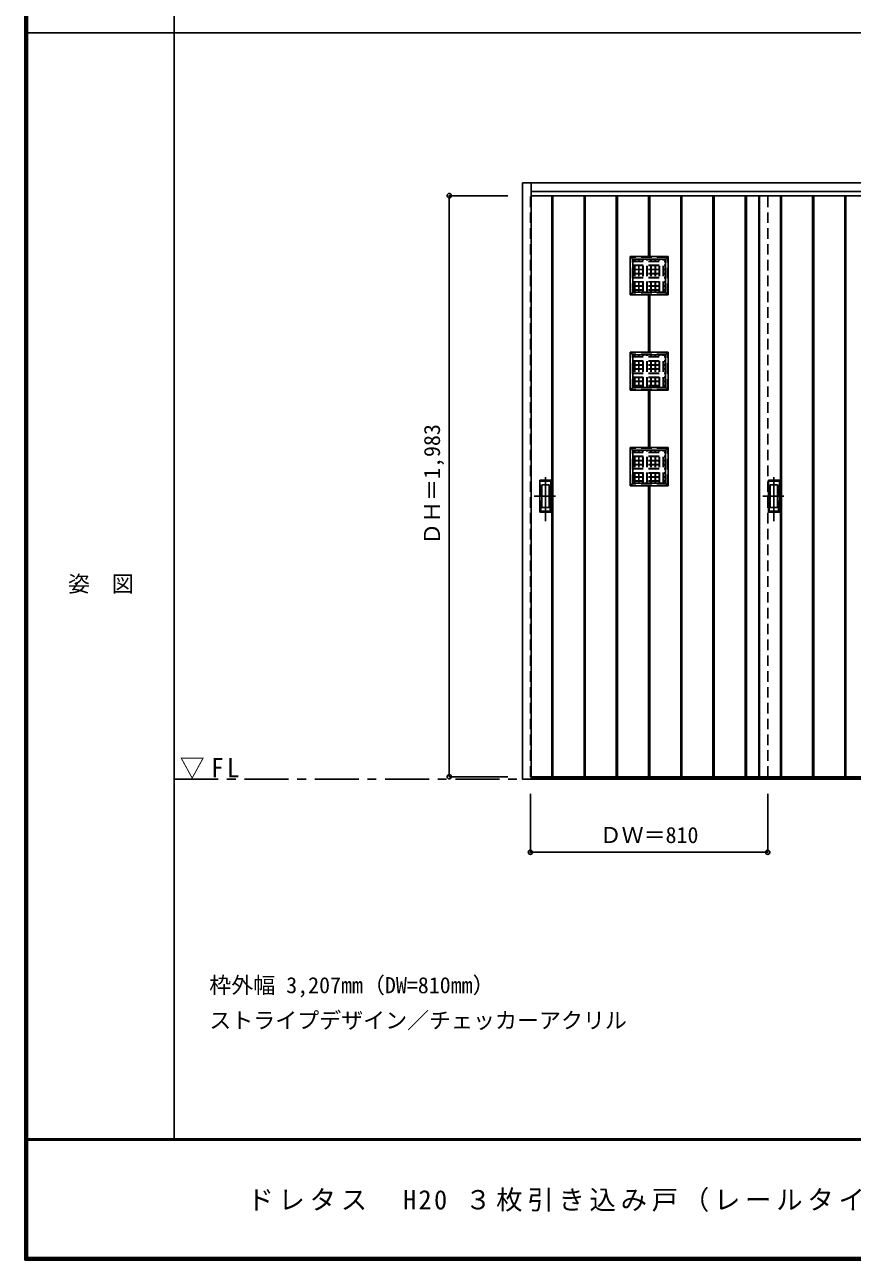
# Model space of a CAD drawing. Units: millimetres, scale not verified. Extents: x -6000 to 5700, y -4307 to 4260.
# Drawn here: x -6000 to -3176, y -4205 to 12 of the extents above; entities that cross this region are included whole.
import ezdxf
from ezdxf.enums import TextEntityAlignment as Align

# ---------------------------------------------------------------- set-up
doc = ezdxf.new("R2010")
doc.units = ezdxf.units.MM
doc.header["$LTSCALE"] = 30
doc.header["$PDMODE"] = 32
doc.header["$PDSIZE"] = 15
doc.linetypes.add('CHAIN1', pattern=[8, 5, -1, 1, -1])
doc.linetypes.add('DASHED1', pattern=[1.8, 1.2, -0.6])
for name, color, linetype in [('0-1_通り芯', 7, 'CHAIN1'), ('0-2_扉', 7, 'Continuous'), ('0-3_仕上げ', 3, 'Continuous'), ('0-4_枠', 3, 'Continuous'), ('0-6_引手', 7, 'Continuous'), ('0-A_文字', 7, 'Continuous'), ('0-B_寸法', 4, 'Continuous'), ('0-C_ハッチ', 4, 'Continuous'), ('F-1_枠', 6, 'Continuous'), ('F-A_文字', 7, 'Continuous')]:
    doc.layers.add(name, color=color, linetype=linetype)
doc.styles.add('ＭＳ ゴシック', font='')
doc.styles.get('ＭＳ ゴシック').set_extended_font_data('MS Gothic')

msp = doc.modelspace()

# ---------------------------------------------------------------- linework, layer by layer
at = {"layer": '0-1_通り芯'}
msp.add_line((-5490, -2562.5), (5690, -2562.5), dxfattribs=at)
at = {"layer": '0-2_扉', "color": 4, "linetype": 'DASHED1'}
for p, q in [((-4274.15, -2554.5), (-4274.15, -571.5)), ((-4271.15, -571.5), (-4274.15, -571.5)), ((-3464.15, -2554.5), (-3464.15, -571.5)), ((-4274.15, -2554.5), (-4271.15, -2554.5))]:
    msp.add_line(p, q, dxfattribs=at)
at = {"layer": '0-2_扉', "color": 3}
for p, q in [((-3464.15, -571.5), (-4271.15, -571.5)), ((-3494.15, -2554.5), (-3494.15, -571.5)), ((-2684.15, -571.5), (-3494.15, -571.5)), ((-3464.15, -2554.5), (-4271.15, -2554.5)), ((-2684.15, -2554.5), (-3494.15, -2554.5)), ((-3494.15, -2562.5), (-3464.15, -2562.5))]:
    msp.add_line(p, q, dxfattribs=at)
at = {"layer": '0-3_仕上げ'}
for p, q in [((-4201.15, -2554.5), (-4201.15, -571.5)), ((-4197.15, -2554.5), (-4197.15, -571.5)), ((-4091.15, -2554.5), (-4091.15, -571.5)), ((-4087.15, -2554.5), (-4087.15, -571.5)), ((-3981.15, -2554.5), (-3981.15, -571.5)), ((-3977.15, -2554.5), (-3977.15, -571.5)), ((-3871.15, -779.5), (-3871.15, -571.5)), ((-3867.15, -779.5), (-3867.15, -571.5)), ((-3761.15, -2554.5), (-3761.15, -571.5)), ((-3757.15, -2554.5), (-3757.15, -571.5)), ((-3651.15, -2554.5), (-3651.15, -571.5)), ((-3647.15, -2554.5), (-3647.15, -571.5)), ((-3541.15, -2554.5), (-3541.15, -571.5)), ((-3537.15, -2554.5), (-3537.15, -571.5)), ((-3492.15, -2554.5), (-3492.15, -571.5)), ((-3492.15, -2554.5), (-3492.15, -571.5)), ((-3421.15, -2554.5), (-3421.15, -571.5)), ((-3417.15, -2554.5), (-3417.15, -571.5)), ((-3311.15, -2554.5), (-3311.15, -571.5)), ((-3307.15, -2554.5), (-3307.15, -571.5)), ((-3201.15, -2554.5), (-3201.15, -571.5)), ((-3197.15, -2554.5), (-3197.15, -571.5)), ((-3804.15, -779.5), (-3934.15, -779.5)), ((-3934.15, -909.5), (-3934.15, -779.5)), ((-3934.15, -779.5), (-3925.15, -788.5)), ((-3813.15, -788.5), (-3925.15, -788.5)), ((-3925.15, -900.5), (-3925.15, -788.5)), ((-3813.15, -788.5), (-3804.15, -779.5)), ((-3813.15, -900.5), (-3813.15, -788.5)), ((-3804.15, -909.5), (-3804.15, -779.5)), ((-3804.15, -909.5), (-3934.15, -909.5)), ((-3871.15, -1105.5), (-3871.15, -909.5)), ((-3867.15, -1105.5), (-3867.15, -909.5)), ((-3813.15, -900.5), (-3804.15, -909.5)), ((-3804.15, -1105.5), (-3934.15, -1105.5)), ((-3934.15, -1235.5), (-3934.15, -1105.5)), ((-3934.15, -1105.5), (-3925.15, -1114.5)), ((-3813.15, -1114.5), (-3925.15, -1114.5)), ((-3925.15, -1226.5), (-3925.15, -1114.5)), ((-3813.15, -1114.5), (-3804.15, -1105.5)), ((-3813.15, -1226.5), (-3813.15, -1114.5)), ((-3804.15, -1235.5), (-3804.15, -1105.5)), ((-3804.15, -1235.5), (-3934.15, -1235.5)), ((-3871.15, -1431.5), (-3871.15, -1235.5)), ((-3867.15, -1431.5), (-3867.15, -1235.5)), ((-3813.15, -1226.5), (-3804.15, -1235.5)), ((-3804.15, -1431.5), (-3934.15, -1431.5)), ((-3934.15, -1561.5), (-3934.15, -1431.5)), ((-3934.15, -1431.5), (-3925.15, -1440.5)), ((-3813.15, -1440.5), (-3804.15, -1431.5)), ((-3804.15, -1561.5), (-3804.15, -1431.5)), ((-3813.15, -1440.5), (-3925.15, -1440.5)), ((-3925.15, -1552.5), (-3925.15, -1440.5)), ((-3813.15, -1552.5), (-3813.15, -1440.5)), ((-3813.15, -1552.5), (-3804.15, -1561.5)), ((-3804.15, -1561.5), (-3934.15, -1561.5)), ((-3871.15, -2554.5), (-3871.15, -1561.5)), ((-3867.15, -2554.5), (-3867.15, -1561.5))]:
    msp.add_line(p, q, dxfattribs=at)
at = {"layer": '0-3_仕上げ', "color": 7}
for p, q in [((-4199.15, -2554.5), (-4199.15, -571.5)), ((-4089.15, -2554.5), (-4089.15, -571.5)), ((-3979.15, -2554.5), (-3979.15, -571.5)), ((-3869.15, -779.5), (-3869.15, -571.5)), ((-3759.15, -2554.5), (-3759.15, -571.5)), ((-3649.15, -2554.5), (-3649.15, -571.5)), ((-3539.15, -2554.5), (-3539.15, -571.5)), ((-3419.15, -2554.5), (-3419.15, -571.5)), ((-3309.15, -2554.5), (-3309.15, -571.5)), ((-3199.15, -2554.5), (-3199.15, -571.5)), ((-3869.15, -1105.5), (-3869.15, -909.5)), ((-3869.15, -1431.5), (-3869.15, -1235.5)), ((-3869.15, -2554.5), (-3869.15, -1561.5))]:
    msp.add_line(p, q, dxfattribs=at)
at = {"layer": '0-3_仕上げ', "linetype": 'DASHED1'}
for p, q in [((-3806.15, -781.5), (-3932.15, -781.5)), ((-3806.15, -907.5), (-3806.15, -781.5)), ((-3806.15, -1107.5), (-3932.15, -1107.5)), ((-3806.15, -1233.5), (-3806.15, -1107.5)), ((-3806.15, -1433.5), (-3932.15, -1433.5)), ((-3806.15, -1559.5), (-3806.15, -1433.5))]:
    msp.add_line(p, q, dxfattribs=at)
for points in [[(-3806.15, -907.5), (-3932.15, -907.5), (-3932.15, -781.5)], [(-3806.15, -1233.5), (-3932.15, -1233.5), (-3932.15, -1107.5)], [(-3806.15, -1559.5), (-3932.15, -1559.5), (-3932.15, -1433.5)]]:
    msp.add_lwpolyline(points, dxfattribs=at)
at = {"layer": '0-3_仕上げ'}
for points in [[(-3813.15, -900.5), (-3925.15, -900.5), (-3934.15, -909.5)], [(-3813.15, -1226.5), (-3925.15, -1226.5), (-3934.15, -1235.5)], [(-3813.15, -1552.5), (-3925.15, -1552.5), (-3934.15, -1561.5)]]:
    msp.add_lwpolyline(points, dxfattribs=at)
at = {"layer": '0-4_枠'}
for p, q in [((-4301.15, -527.5), (-1094.15, -527.5)), ((-4271.15, -2562.5), (-4271.15, -527.5)), ((-4271.15, -557.5), (-1124.15, -557.5)), ((-4271.15, -2559.5), (-1124.15, -2559.5)), ((-4271.15, -2562.5), (-1124.15, -2562.5))]:
    msp.add_line(p, q, dxfattribs=at)
msp.add_lwpolyline([(-4271.15, -2562.5), (-4301.15, -2562.5), (-4301.15, -527.5)], dxfattribs=at)
at = {"layer": '0-6_引手', "linetype": 'CHAIN1'}
for p, q in [((-4223.15, -1682.23), (-4223.15, -1511.38)), ((-3443.15, -1682.23), (-3443.15, -1511.38)), ((-4261.22, -1597), (-4188.71, -1597)), ((-3481.22, -1597), (-3408.71, -1597))]:
    msp.add_line(p, q, dxfattribs=at)
at = {"layer": '0-6_引手'}
for p, q in [((-4242.15, -1542), (-4204.15, -1542)), ((-4242.15, -1652), (-4242.15, -1542)), ((-4235.65, -1558), (-4210.65, -1558)), ((-4235.65, -1636), (-4235.65, -1558)), ((-4210.65, -1636), (-4210.65, -1558)), ((-4204.15, -1652), (-4204.15, -1542)), ((-3462.15, -1542), (-3424.15, -1542)), ((-3462.15, -1652), (-3462.15, -1542)), ((-3455.65, -1558), (-3430.65, -1558)), ((-3455.65, -1636), (-3455.65, -1558)), ((-3430.65, -1636), (-3430.65, -1558)), ((-3424.15, -1652), (-3424.15, -1542)), ((-4235.65, -1636), (-4210.65, -1636)), ((-3455.65, -1636), (-3430.65, -1636)), ((-4242.15, -1652), (-4204.15, -1652)), ((-3462.15, -1652), (-3424.15, -1652))]:
    msp.add_line(p, q, dxfattribs=at)
at = {"layer": '0-6_引手', "linetype": 'DASHED1'}
for p, q in [((-4207.15, -1648), (-4207.15, -1546)), ((-3427.15, -1648), (-3427.15, -1546)), ((-4239.15, -1648), (-4207.15, -1648)), ((-3459.15, -1648), (-3427.15, -1648))]:
    msp.add_line(p, q, dxfattribs=at)
for points in [[(-4239.15, -1648), (-4239.15, -1546), (-4207.15, -1546)], [(-3459.15, -1648), (-3459.15, -1546), (-3427.15, -1546)]]:
    msp.add_lwpolyline(points, dxfattribs=at)
at = {"layer": '0-B_寸法'}
for p, q in [((-4551.15, -571.5), (-4351.15, -571.5)), ((-4551.15, -571.5), (-4551.15, -2554.5)), ((-4551.15, -2554.5), (-4351.15, -2554.5)), ((-4274.15, -2812.5), (-4274.15, -2612.5)), ((-3464.15, -2812.5), (-3464.15, -2612.5)), ((-4274.15, -2812.5), (-3464.15, -2812.5))]:
    msp.add_line(p, q, dxfattribs=at)
at = {"layer": '0-B_寸法', "color": 7}
for p in [(-4551.15, -571.5), (-4551.15, -2554.5), (-4274.15, -2812.5), (-3464.15, -2812.5)]:
    msp.add_point(p, dxfattribs=at)
at = {"layer": '0-C_ハッチ', "linetype": 'DASHED1'}
for p, q in [((-3925.15, -795), (-3813.15, -795)), ((-3925.15, -796), (-3813.15, -796)), ((-3918.65, -900.5), (-3918.65, -788.5)), ((-3917.65, -900.5), (-3917.65, -788.5)), ((-3904.65, -900.5), (-3904.65, -788.5)), ((-3903.65, -900.5), (-3903.65, -788.5)), ((-3890.65, -900.5), (-3890.65, -788.5)), ((-3889.65, -900.5), (-3889.65, -788.5)), ((-3876.65, -900.5), (-3876.65, -788.5)), ((-3875.65, -900.5), (-3875.65, -788.5)), ((-3862.65, -900.5), (-3862.65, -788.5)), ((-3861.65, -900.5), (-3861.65, -788.5)), ((-3848.65, -900.5), (-3848.65, -788.5)), ((-3847.65, -900.5), (-3847.65, -788.5)), ((-3834.65, -900.5), (-3834.65, -788.5)), ((-3833.65, -900.5), (-3833.65, -788.5)), ((-3820.65, -900.5), (-3820.65, -788.5)), ((-3819.65, -900.5), (-3819.65, -788.5)), ((-3925.15, -809), (-3813.15, -809)), ((-3925.15, -810), (-3813.15, -810)), ((-3925.15, -823), (-3813.15, -823)), ((-3925.15, -824), (-3813.15, -824)), ((-3925.15, -837), (-3813.15, -837)), ((-3925.15, -838), (-3813.15, -838)), ((-3925.15, -851), (-3813.15, -851)), ((-3925.15, -852), (-3813.15, -852)), ((-3925.15, -865), (-3813.15, -865)), ((-3925.15, -866), (-3813.15, -866)), ((-3925.15, -879), (-3813.15, -879)), ((-3925.15, -880), (-3813.15, -880)), ((-3925.15, -893), (-3813.15, -893)), ((-3925.15, -894), (-3813.15, -894)), ((-3925.15, -1121), (-3813.15, -1121)), ((-3925.15, -1122), (-3813.15, -1122)), ((-3925.15, -1135), (-3813.15, -1135)), ((-3925.15, -1136), (-3813.15, -1136)), ((-3918.65, -1226.5), (-3918.65, -1114.5)), ((-3917.65, -1226.5), (-3917.65, -1114.5)), ((-3904.65, -1226.5), (-3904.65, -1114.5)), ((-3903.65, -1226.5), (-3903.65, -1114.5)), ((-3890.65, -1226.5), (-3890.65, -1114.5)), ((-3889.65, -1226.5), (-3889.65, -1114.5)), ((-3876.65, -1226.5), (-3876.65, -1114.5)), ((-3875.65, -1226.5), (-3875.65, -1114.5)), ((-3862.65, -1226.5), (-3862.65, -1114.5)), ((-3861.65, -1226.5), (-3861.65, -1114.5)), ((-3848.65, -1226.5), (-3848.65, -1114.5)), ((-3847.65, -1226.5), (-3847.65, -1114.5)), ((-3834.65, -1226.5), (-3834.65, -1114.5)), ((-3833.65, -1226.5), (-3833.65, -1114.5)), ((-3820.65, -1226.5), (-3820.65, -1114.5)), ((-3819.65, -1226.5), (-3819.65, -1114.5)), ((-3925.15, -1149), (-3813.15, -1149)), ((-3925.15, -1150), (-3813.15, -1150)), ((-3925.15, -1163), (-3813.15, -1163)), ((-3925.15, -1164), (-3813.15, -1164)), ((-3925.15, -1177), (-3813.15, -1177)), ((-3925.15, -1178), (-3813.15, -1178)), ((-3925.15, -1191), (-3813.15, -1191)), ((-3925.15, -1192), (-3813.15, -1192)), ((-3925.15, -1205), (-3813.15, -1205)), ((-3925.15, -1206), (-3813.15, -1206)), ((-3925.15, -1219), (-3813.15, -1219)), ((-3925.15, -1220), (-3813.15, -1220)), ((-3925.15, -1447), (-3813.15, -1447)), ((-3925.15, -1448), (-3813.15, -1448)), ((-3925.15, -1461), (-3813.15, -1461)), ((-3925.15, -1462), (-3813.15, -1462)), ((-3925.15, -1475), (-3813.15, -1475)), ((-3918.65, -1552.5), (-3918.65, -1440.5)), ((-3917.65, -1552.5), (-3917.65, -1440.5)), ((-3904.65, -1552.5), (-3904.65, -1440.5)), ((-3903.65, -1552.5), (-3903.65, -1440.5)), ((-3890.65, -1552.5), (-3890.65, -1440.5)), ((-3889.65, -1552.5), (-3889.65, -1440.5)), ((-3876.65, -1552.5), (-3876.65, -1440.5)), ((-3875.65, -1552.5), (-3875.65, -1440.5)), ((-3862.65, -1552.5), (-3862.65, -1440.5)), ((-3861.65, -1552.5), (-3861.65, -1440.5)), ((-3848.65, -1552.5), (-3848.65, -1440.5)), ((-3847.65, -1552.5), (-3847.65, -1440.5)), ((-3834.65, -1552.5), (-3834.65, -1440.5)), ((-3833.65, -1552.5), (-3833.65, -1440.5)), ((-3820.65, -1552.5), (-3820.65, -1440.5)), ((-3819.65, -1552.5), (-3819.65, -1440.5)), ((-3925.15, -1476), (-3813.15, -1476)), ((-3925.15, -1489), (-3813.15, -1489)), ((-3925.15, -1490), (-3813.15, -1490)), ((-3925.15, -1503), (-3813.15, -1503)), ((-3925.15, -1504), (-3813.15, -1504)), ((-3925.15, -1517), (-3813.15, -1517)), ((-3925.15, -1518), (-3813.15, -1518)), ((-3925.15, -1531), (-3813.15, -1531)), ((-3925.15, -1532), (-3813.15, -1532)), ((-3925.15, -1545), (-3813.15, -1545)), ((-3925.15, -1546), (-3813.15, -1546))]:
    msp.add_line(p, q, dxfattribs=at)
at = {"layer": 'F-1_枠'}
for p, q in [((-6000, 4175), (-6000, -4205)), ((-5995, 4175), (-5995, -4205)), ((-5990, 4175), (-5990, -4205)), ((-5490, 4175), (-5490, -3790)), ((-6000, -15.5), (5700, -15.5)), ((5700, -3790), (-6000, -3790)), ((5700, -3795), (-6000, -3795)), ((5700, -4195), (-6000, -4195)), ((5700, -4200), (-6000, -4200)), ((5700, -4205), (-6000, -4205))]:
    msp.add_line(p, q, dxfattribs=at)

# ---------------------------------------------------------------- texts
at = {"layer": '0-A_文字', "style": 'ＭＳ ゴシック'}
for s, p in [('枠外幅 3,207mm（DW=810mm）', (-5370, -3310)), ('ストライプデザイン／チェッカーアクリル', (-5370, -3430))]:
    msp.add_text(s, height=54.99, dxfattribs=at).set_placement(p, align=Align.BOTTOM_LEFT)
at = {"layer": '0-A_文字', "insert": (-5471.25, -2562.5), "char_height": 65.98, "attachment_point": 7, "style": 'ＭＳ ゴシック'}
msp.add_mtext('\\T1.26;\\W0.95;▽FL', dxfattribs=at)
at = {"layer": '0-B_寸法', "color": 7, "style": 'ＭＳ ゴシック'}
msp.add_text('ＤＨ＝1,983', height=54.99, rotation=90, dxfattribs=at).set_placement((-4566.15, -1763.25), align=Align.BOTTOM_LEFT)
msp.add_text('ＤＷ＝810', height=54.99, dxfattribs=at).set_placement((-4037.9, -2797.5), align=Align.BOTTOM_LEFT)
at = {"layer": 'F-A_文字', "style": 'ＭＳ ゴシック'}
msp.add_text('姿\u3000図', height=54.99, dxfattribs=at).set_placement((-5852.5, -1940.25), align=Align.BOTTOM_LEFT)
at = {"layer": 'F-A_文字', "insert": (-5240, -4040), "char_height": 65.98, "attachment_point": 7, "style": 'ＭＳ ゴシック'}
msp.add_mtext('\\T1.18;ドレタス\u3000H20\\~３枚引き込み戸（レールタイプ）Ｂ－ＤＪ／ＤＫ／ＩＳ／ＩＦ', dxfattribs=at)

doc.saveas('drawing.dxf')
